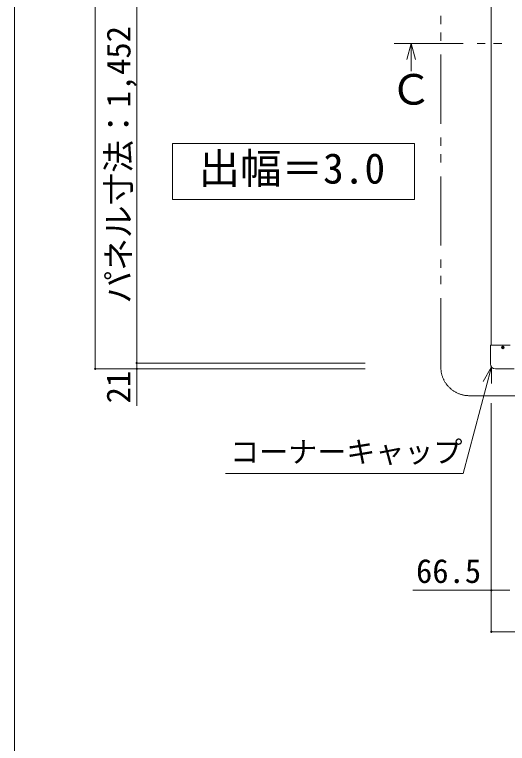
# Model space of a CAD drawing. Units: millimetres, scale not verified. Extents: x -10000 to 10000, y -6925 to 6925.
# Drawn here: x -10000 to -8218, y -821 to 1812 of the extents above; entities that cross this region are included whole.
import ezdxf
from ezdxf.enums import TextEntityAlignment as Align

# ---------------------------------------------------------------- set-up
doc = ezdxf.new("R2010")
doc.units = ezdxf.units.MM
doc.header["$LTSCALE"] = 50
doc.linetypes.add('CHAIN1', pattern=[8, 5, -1, 1, -1])
doc.linetypes.add('DOUBLE_CHAIN1', pattern=[8.8, 5, -1, 0.6, -0.6, 0.6, -1])
for name, color, linetype, lineweight in [('0-0_8図面枠', 5, 'Continuous', 9), ('0-E_1-1', 5, 'Continuous', 9), ('0-F_1-6', 2, 'Continuous', 9), ('1-1_1-8', 4, 'Continuous', 9), ('1-2_1-7', 7, 'Continuous', 9)]:
    doc.layers.add(name, color=color, linetype=linetype, lineweight=lineweight)
doc.styles.add('ＭＳ ゴシック', font='')
doc.styles.get('ＭＳ ゴシック').set_extended_font_data('MS Gothic')

msp = doc.modelspace()

# ---------------------------------------------------------------- linework, layer by layer
at = {"layer": '0-0_8図面枠'}
msp.add_lwpolyline([(-10000.44, -6924.9), (9999.56, -6924.9), (9999.56, 6925.1), (-10000.44, 6925.1)], close=True, dxfattribs=at)
at = {"layer": '0-E_1-1', "color": 3}
msp.add_line((-8276.56, -418), (-6118.56, -418), dxfattribs=at)
at = {"layer": '0-F_1-6', "color": 5}
for p, q in [((-8276.56, 3511.75), (-8276.56, 618)), ((-8208.56, 618), (-8279.56, 618)), ((-8279.56, 550), (-8279.56, 618)), ((-8261.56, 532), (-8193.56, 532))]:
    msp.add_line(p, q, dxfattribs=at)
at = {"layer": '0-F_1-6', "color": 3, "linetype": 'CHAIN1'}
for p, q in [((-8229.87, 609.5), (-8240.25, 609.5)), ((-8235.06, 604.26), (-8235.06, 614.73))]:
    msp.add_line(p, q, dxfattribs=at)
at = {"layer": '0-F_1-6'}
for p, q in [((-8235.56, 610), (-8237.21, 610)), ((-8235.56, 611.65), (-8235.56, 610)), ((-8234.56, 611.65), (-8235.56, 611.65)), ((-8235.56, 609), (-8235.56, 607.35)), ((-8234.56, 607.35), (-8235.56, 607.35)), ((-8234.56, 610), (-8234.56, 611.65)), ((-8234.56, 610), (-8232.91, 610)), ((-8232.91, 609), (-8234.56, 609)), ((-8234.56, 607.35), (-8234.56, 609)), ((-8232.91, 609), (-8232.91, 610))]:
    msp.add_line(p, q, dxfattribs=at)
msp.add_lwpolyline([(-8235.56, 609), (-8237.21, 609), (-8237.21, 610)], dxfattribs=at)
msp.add_circle((-8235.06, 609.5), 4.7, dxfattribs=at)
at = {"layer": '0-F_1-6', "color": 5}
msp.add_arc((-8261.56, 550), 18, 180, 270, dxfattribs=at)
at = {"layer": '1-1_1-8', "color": 3, "linetype": 'DOUBLE_CHAIN1'}
for p, q in [((-8458.9, 537.5), (-8458.9, 3529.5)), ((-8628.19, 1707.62), (-5963.67, 1707.62)), ((-8356.4, 435), (-7882.16, 435))]:
    msp.add_line(p, q, dxfattribs=at)
at = {"layer": '1-1_1-8', "color": 7}
for p, q in [((-8566.07, 1707.62), (-8581.6, 1649.66)), ((-8566.07, 1707.62), (-8566.07, 1607.62)), ((-8566.07, 1707.62), (-8550.54, 1649.66)), ((-9429.15, 1345.59), (-8554.15, 1345.59)), ((-9429.15, 1345.59), (-9429.15, 1143.45))]:
    msp.add_line(p, q, dxfattribs=at)
at = {"layer": '1-1_1-8', "color": 3}
for p, q in [((-8275.61, 538.74), (-8378.71, 153.96)), ((-8275.61, 538.74), (-8305.61, 486.78)), ((-8275.61, 538.74), (-8275.61, 478.74)), ((-9238.15, 153.96), (-8378.71, 153.96))]:
    msp.add_line(p, q, dxfattribs=at)
at = {"layer": '1-1_1-8', "color": 7}
msp.add_lwpolyline([(-8554.15, 1345.59), (-8554.15, 1143.45), (-9429.15, 1143.45)], dxfattribs=at)
at = {"layer": '1-1_1-8', "color": 3, "linetype": 'DOUBLE_CHAIN1'}
msp.add_arc((-8356.4, 537.5), 102.5, 180, 270, dxfattribs=at)
at = {"layer": '1-2_1-7', "color": 3}
for p, q in [((-9708.68, 3532), (-9708.68, 532.04)), ((-9558.68, 2005), (-9558.68, 553.04)), ((-9558.68, 553.04), (-8732.23, 553.04)), ((-9558.68, 553.04), (-9558.68, 532.04)), ((-9558.68, 532.04), (-8732.23, 532.04)), ((-9558.68, 532.04), (-9558.68, 398.57)), ((-8276.56, -418), (-8276.56, 408.39)), ((-8276.56, -268), (-8276.56, 408.39)), ((-8276.56, -268), (-8560.41, -268)), ((-8210.06, -268), (-8276.56, -268))]:
    msp.add_line(p, q, dxfattribs=at)
msp.add_lwpolyline([(-9708.68, 532.04), (-9706.92, 532.04), (-8732.23, 532.04)], dxfattribs=at)
at = {"layer": '1-2_1-7'}
for points in [[(-9562.61, 553.79), (-9562.68, 553.04), (-9562.67, 553.29)], [(-9562.61, 553.79), (-9558.68, 553.04), (-9562.68, 553.04)], [(-9558.68, 553.04), (-9562.65, 552.54), (-9562.68, 553.04)], [(-9558.68, 553.04), (-9562.55, 552.04), (-9562.65, 552.54)], [(-9562.48, 554.27), (-9558.68, 553.04), (-9562.61, 553.79)], [(-9558.68, 553.04), (-9562.4, 551.57), (-9562.55, 552.04)], [(-9562.3, 554.74), (-9558.68, 553.04), (-9562.48, 554.27)], [(-9558.68, 553.04), (-9562.18, 551.11), (-9562.4, 551.57)], [(-9562.05, 555.18), (-9558.68, 553.04), (-9562.3, 554.74)], [(-9558.68, 553.04), (-9561.91, 550.69), (-9562.18, 551.11)], [(-9561.76, 555.59), (-9558.68, 553.04), (-9562.05, 555.18)], [(-9558.68, 553.04), (-9561.59, 550.3), (-9561.91, 550.69)], [(-9561.42, 555.95), (-9558.68, 553.04), (-9561.76, 555.59)], [(-9558.68, 553.04), (-9561.23, 549.96), (-9561.59, 550.3)], [(-9561.03, 556.27), (-9558.68, 553.04), (-9561.42, 555.95)], [(-9558.68, 553.04), (-9560.82, 549.66), (-9561.23, 549.96)], [(-9560.6, 556.54), (-9558.68, 553.04), (-9561.03, 556.27)], [(-9558.68, 553.04), (-9560.38, 549.42), (-9560.82, 549.66)], [(-9560.15, 556.76), (-9558.68, 553.04), (-9560.6, 556.54)], [(-9558.68, 553.04), (-9559.91, 549.23), (-9560.38, 549.42)], [(-9559.67, 556.91), (-9558.68, 553.04), (-9560.15, 556.76)], [(-9558.68, 553.04), (-9559.43, 549.11), (-9559.91, 549.23)], [(-9559.18, 557.01), (-9558.68, 553.04), (-9559.67, 556.91)], [(-9558.68, 553.04), (-9558.93, 549.05), (-9559.43, 549.11)], [(-9558.68, 557.04), (-9558.68, 553.04), (-9559.18, 557.01)], [(-9558.68, 553.04), (-9558.68, 549.04), (-9558.93, 549.05)], [(-9558.43, 557.03), (-9558.68, 553.04), (-9558.68, 557.04)], [(-9558.43, 557.03), (-9554.68, 553.04), (-9558.68, 553.04)], [(-9554.68, 553.04), (-9558.68, 549.04), (-9558.68, 553.04)], [(-9554.68, 553.04), (-9558.18, 549.07), (-9558.68, 549.04)], [(-9557.93, 556.97), (-9554.68, 553.04), (-9558.43, 557.03)], [(-9554.68, 553.04), (-9557.68, 549.16), (-9558.18, 549.07)], [(-9557.44, 556.84), (-9554.68, 553.04), (-9557.93, 556.97)], [(-9554.68, 553.04), (-9557.2, 549.32), (-9557.68, 549.16)], [(-9556.97, 556.66), (-9554.68, 553.04), (-9557.44, 556.84)], [(-9554.68, 553.04), (-9556.75, 549.53), (-9557.2, 549.32)], [(-9556.53, 556.42), (-9554.68, 553.04), (-9556.97, 556.66)], [(-9554.68, 553.04), (-9556.33, 549.8), (-9556.75, 549.53)], [(-9556.13, 556.12), (-9554.68, 553.04), (-9556.53, 556.42)], [(-9554.68, 553.04), (-9555.94, 550.12), (-9556.33, 549.8)], [(-9555.76, 555.78), (-9554.68, 553.04), (-9556.13, 556.12)], [(-9554.68, 553.04), (-9555.6, 550.49), (-9555.94, 550.12)], [(-9555.44, 555.39), (-9554.68, 553.04), (-9555.76, 555.78)], [(-9554.68, 553.04), (-9555.3, 550.9), (-9555.6, 550.49)], [(-9555.17, 554.97), (-9554.68, 553.04), (-9555.44, 555.39)], [(-9554.68, 553.04), (-9555.06, 551.34), (-9555.3, 550.9)], [(-9554.96, 554.51), (-9554.68, 553.04), (-9555.17, 554.97)], [(-9554.68, 553.04), (-9554.87, 551.8), (-9555.06, 551.34)], [(-9554.8, 554.03), (-9554.68, 553.04), (-9554.96, 554.51)], [(-9554.68, 553.04), (-9554.75, 552.29), (-9554.87, 551.8)], [(-9554.71, 553.54), (-9554.68, 553.04), (-9554.8, 554.03)], [(-9554.68, 553.04), (-9554.69, 552.79), (-9554.75, 552.29)], [(-9712.61, 532.79), (-9712.68, 532.04), (-9712.67, 532.29)], [(-9712.61, 532.79), (-9708.68, 532.04), (-9712.68, 532.04)], [(-9708.68, 532.04), (-9712.65, 531.54), (-9712.68, 532.04)], [(-9708.68, 532.04), (-9712.55, 531.04), (-9712.65, 531.54)], [(-9712.48, 533.27), (-9708.68, 532.04), (-9712.61, 532.79)], [(-9708.68, 532.04), (-9712.4, 530.57), (-9712.55, 531.04)], [(-9712.3, 533.74), (-9708.68, 532.04), (-9712.48, 533.27)], [(-9708.68, 532.04), (-9712.18, 530.11), (-9712.4, 530.57)], [(-9712.05, 534.18), (-9708.68, 532.04), (-9712.3, 533.74)], [(-9708.68, 532.04), (-9711.91, 529.69), (-9712.18, 530.11)], [(-9711.76, 534.59), (-9708.68, 532.04), (-9712.05, 534.18)], [(-9708.68, 532.04), (-9711.59, 529.3), (-9711.91, 529.69)], [(-9711.42, 534.95), (-9708.68, 532.04), (-9711.76, 534.59)], [(-9708.68, 532.04), (-9711.23, 528.96), (-9711.59, 529.3)], [(-9711.03, 535.27), (-9708.68, 532.04), (-9711.42, 534.95)], [(-9708.68, 532.04), (-9710.82, 528.66), (-9711.23, 528.96)], [(-9710.6, 535.54), (-9708.68, 532.04), (-9711.03, 535.27)], [(-9708.68, 532.04), (-9710.38, 528.42), (-9710.82, 528.66)], [(-9710.15, 535.76), (-9708.68, 532.04), (-9710.6, 535.54)], [(-9708.68, 532.04), (-9709.91, 528.23), (-9710.38, 528.42)], [(-9709.67, 535.91), (-9708.68, 532.04), (-9710.15, 535.76)], [(-9708.68, 532.04), (-9709.43, 528.11), (-9709.91, 528.23)], [(-9709.18, 536.01), (-9708.68, 532.04), (-9709.67, 535.91)], [(-9708.68, 532.04), (-9708.93, 528.05), (-9709.43, 528.11)], [(-9708.68, 536.04), (-9708.68, 532.04), (-9709.18, 536.01)], [(-9708.68, 532.04), (-9708.68, 528.04), (-9708.93, 528.05)], [(-9708.43, 536.03), (-9708.68, 532.04), (-9708.68, 536.04)], [(-9708.43, 536.03), (-9704.68, 532.04), (-9708.68, 532.04)], [(-9704.68, 532.04), (-9708.68, 528.04), (-9708.68, 532.04)], [(-9704.68, 532.04), (-9708.18, 528.07), (-9708.68, 528.04)], [(-9707.93, 535.97), (-9704.68, 532.04), (-9708.43, 536.03)], [(-9704.68, 532.04), (-9707.68, 528.16), (-9708.18, 528.07)], [(-9707.44, 535.84), (-9704.68, 532.04), (-9707.93, 535.97)], [(-9704.68, 532.04), (-9707.2, 528.32), (-9707.68, 528.16)], [(-9706.97, 535.66), (-9704.68, 532.04), (-9707.44, 535.84)], [(-9704.68, 532.04), (-9706.75, 528.53), (-9707.2, 528.32)], [(-9706.53, 535.42), (-9704.68, 532.04), (-9706.97, 535.66)], [(-9704.68, 532.04), (-9706.33, 528.8), (-9706.75, 528.53)], [(-9706.13, 535.12), (-9704.68, 532.04), (-9706.53, 535.42)], [(-9704.68, 532.04), (-9705.94, 529.12), (-9706.33, 528.8)], [(-9705.76, 534.78), (-9704.68, 532.04), (-9706.13, 535.12)], [(-9704.68, 532.04), (-9705.6, 529.49), (-9705.94, 529.12)], [(-9705.44, 534.39), (-9704.68, 532.04), (-9705.76, 534.78)], [(-9704.68, 532.04), (-9705.3, 529.9), (-9705.6, 529.49)], [(-9705.17, 533.97), (-9704.68, 532.04), (-9705.44, 534.39)], [(-9704.68, 532.04), (-9705.06, 530.34), (-9705.3, 529.9)], [(-9704.96, 533.51), (-9704.68, 532.04), (-9705.17, 533.97)], [(-9704.68, 532.04), (-9704.87, 530.8), (-9705.06, 530.34)], [(-9704.8, 533.03), (-9704.68, 532.04), (-9704.96, 533.51)], [(-9704.68, 532.04), (-9704.75, 531.29), (-9704.87, 530.8)], [(-9704.71, 532.54), (-9704.68, 532.04), (-9704.8, 533.03)], [(-9704.68, 532.04), (-9704.69, 531.79), (-9704.75, 531.29)], [(-9562.61, 532.79), (-9562.68, 532.04), (-9562.67, 532.29)], [(-9562.61, 532.79), (-9558.68, 532.04), (-9562.68, 532.04)], [(-9558.68, 532.04), (-9562.65, 531.54), (-9562.68, 532.04)], [(-9558.68, 532.04), (-9562.55, 531.04), (-9562.65, 531.54)], [(-9562.48, 533.27), (-9558.68, 532.04), (-9562.61, 532.79)], [(-9558.68, 532.04), (-9562.4, 530.57), (-9562.55, 531.04)], [(-9562.3, 533.74), (-9558.68, 532.04), (-9562.48, 533.27)], [(-9558.68, 532.04), (-9562.18, 530.11), (-9562.4, 530.57)], [(-9562.05, 534.18), (-9558.68, 532.04), (-9562.3, 533.74)], [(-9558.68, 532.04), (-9561.91, 529.69), (-9562.18, 530.11)], [(-9561.76, 534.59), (-9558.68, 532.04), (-9562.05, 534.18)], [(-9558.68, 532.04), (-9561.59, 529.3), (-9561.91, 529.69)], [(-9561.42, 534.95), (-9558.68, 532.04), (-9561.76, 534.59)], [(-9558.68, 532.04), (-9561.23, 528.96), (-9561.59, 529.3)], [(-9561.03, 535.27), (-9558.68, 532.04), (-9561.42, 534.95)], [(-9558.68, 532.04), (-9560.82, 528.66), (-9561.23, 528.96)], [(-9560.6, 535.54), (-9558.68, 532.04), (-9561.03, 535.27)], [(-9558.68, 532.04), (-9560.38, 528.42), (-9560.82, 528.66)], [(-9560.15, 535.76), (-9558.68, 532.04), (-9560.6, 535.54)], [(-9558.68, 532.04), (-9559.91, 528.23), (-9560.38, 528.42)], [(-9559.67, 535.91), (-9558.68, 532.04), (-9560.15, 535.76)], [(-9558.68, 532.04), (-9559.43, 528.11), (-9559.91, 528.23)], [(-9559.18, 536.01), (-9558.68, 532.04), (-9559.67, 535.91)], [(-9558.68, 532.04), (-9558.93, 528.05), (-9559.43, 528.11)], [(-9558.68, 536.04), (-9558.68, 532.04), (-9559.18, 536.01)], [(-9558.68, 532.04), (-9558.68, 528.04), (-9558.93, 528.05)], [(-9558.43, 536.03), (-9558.68, 532.04), (-9558.68, 536.04)], [(-9558.43, 536.03), (-9554.68, 532.04), (-9558.68, 532.04)], [(-9554.68, 532.04), (-9558.68, 528.04), (-9558.68, 532.04)], [(-9554.68, 532.04), (-9558.18, 528.07), (-9558.68, 528.04)], [(-9557.93, 535.97), (-9554.68, 532.04), (-9558.43, 536.03)], [(-9554.68, 532.04), (-9557.68, 528.16), (-9558.18, 528.07)], [(-9557.44, 535.84), (-9554.68, 532.04), (-9557.93, 535.97)], [(-9554.68, 532.04), (-9557.2, 528.32), (-9557.68, 528.16)], [(-9556.97, 535.66), (-9554.68, 532.04), (-9557.44, 535.84)], [(-9554.68, 532.04), (-9556.75, 528.53), (-9557.2, 528.32)], [(-9556.53, 535.42), (-9554.68, 532.04), (-9556.97, 535.66)], [(-9554.68, 532.04), (-9556.33, 528.8), (-9556.75, 528.53)], [(-9556.13, 535.12), (-9554.68, 532.04), (-9556.53, 535.42)], [(-9554.68, 532.04), (-9555.94, 529.12), (-9556.33, 528.8)], [(-9555.76, 534.78), (-9554.68, 532.04), (-9556.13, 535.12)], [(-9554.68, 532.04), (-9555.6, 529.49), (-9555.94, 529.12)], [(-9555.44, 534.39), (-9554.68, 532.04), (-9555.76, 534.78)], [(-9554.68, 532.04), (-9555.3, 529.9), (-9555.6, 529.49)], [(-9555.17, 533.97), (-9554.68, 532.04), (-9555.44, 534.39)], [(-9554.68, 532.04), (-9555.06, 530.34), (-9555.3, 529.9)], [(-9554.96, 533.51), (-9554.68, 532.04), (-9555.17, 533.97)], [(-9554.68, 532.04), (-9554.87, 530.8), (-9555.06, 530.34)], [(-9554.8, 533.03), (-9554.68, 532.04), (-9554.96, 533.51)], [(-9554.68, 532.04), (-9554.75, 531.29), (-9554.87, 530.8)], [(-9554.71, 532.54), (-9554.68, 532.04), (-9554.8, 533.03)], [(-9554.68, 532.04), (-9554.69, 531.79), (-9554.75, 531.29)], [(-8280.55, -267.75), (-8276.56, -268), (-8280.56, -268)], [(-8276.56, -268), (-8280.53, -268.51), (-8280.56, -268)], [(-8280.49, -267.26), (-8276.56, -268), (-8280.55, -267.75)], [(-8276.56, -268), (-8280.44, -269), (-8280.53, -268.51)], [(-8280.36, -266.77), (-8276.56, -268), (-8280.49, -267.26)], [(-8276.56, -268), (-8280.28, -269.48), (-8280.44, -269)], [(-8280.18, -266.3), (-8276.56, -268), (-8280.36, -266.77)], [(-8276.56, -268), (-8280.07, -269.93), (-8280.28, -269.48)], [(-8279.94, -265.86), (-8276.56, -268), (-8280.18, -266.3)], [(-8276.56, -268), (-8279.8, -270.36), (-8280.07, -269.93)], [(-8279.64, -265.46), (-8276.56, -268), (-8279.94, -265.86)], [(-8276.56, -268), (-8279.48, -270.74), (-8279.8, -270.36)], [(-8279.3, -265.09), (-8276.56, -268), (-8279.64, -265.46)], [(-8276.56, -268), (-8279.11, -271.09), (-8279.48, -270.74)], [(-8278.91, -264.77), (-8276.56, -268), (-8279.3, -265.09)], [(-8276.56, -268), (-8278.7, -271.38), (-8279.11, -271.09)], [(-8278.49, -264.5), (-8276.56, -268), (-8278.91, -264.77)], [(-8276.56, -268), (-8278.26, -271.62), (-8278.7, -271.38)], [(-8278.03, -264.29), (-8276.56, -268), (-8278.49, -264.5)], [(-8276.56, -268), (-8277.8, -271.81), (-8278.26, -271.62)], [(-8277.56, -264.13), (-8276.56, -268), (-8278.03, -264.29)], [(-8276.56, -268), (-8277.31, -271.93), (-8277.8, -271.81)], [(-8277.06, -264.04), (-8276.56, -268), (-8277.56, -264.13)], [(-8276.56, -268), (-8276.81, -272), (-8277.31, -271.93)], [(-8276.56, -264), (-8276.56, -268), (-8277.06, -264.04)], [(-8276.56, -268), (-8276.56, -272), (-8276.81, -272)], [(-8276.56, -264), (-8272.56, -268), (-8276.56, -268)], [(-8276.31, -264.01), (-8272.56, -268), (-8276.56, -264)], [(-8276.56, -268), (-8276.06, -271.97), (-8276.56, -272)], [(-8272.56, -268), (-8276.06, -271.97), (-8276.56, -268)], [(-8275.81, -264.08), (-8272.56, -268), (-8276.31, -264.01)], [(-8272.56, -268), (-8275.57, -271.88), (-8276.06, -271.97)], [(-8275.32, -264.2), (-8272.56, -268), (-8275.81, -264.08)], [(-8272.56, -268), (-8275.09, -271.72), (-8275.57, -271.88)], [(-8274.86, -264.39), (-8272.56, -268), (-8275.32, -264.2)], [(-8272.56, -268), (-8274.63, -271.51), (-8275.09, -271.72)], [(-8274.42, -264.63), (-8272.56, -268), (-8274.86, -264.39)], [(-8272.56, -268), (-8274.21, -271.24), (-8274.63, -271.51)], [(-8274.01, -264.92), (-8272.56, -268), (-8274.42, -264.63)], [(-8272.56, -268), (-8273.82, -270.92), (-8274.21, -271.24)], [(-8273.64, -265.27), (-8272.56, -268), (-8274.01, -264.92)], [(-8272.56, -268), (-8273.48, -270.55), (-8273.82, -270.92)], [(-8273.32, -265.65), (-8272.56, -268), (-8273.64, -265.27)], [(-8272.56, -268), (-8273.18, -270.15), (-8273.48, -270.55)], [(-8273.06, -266.08), (-8272.56, -268), (-8273.32, -265.65)], [(-8272.56, -268), (-8272.94, -269.71), (-8273.18, -270.15)], [(-8272.84, -266.53), (-8272.56, -268), (-8273.06, -266.08)], [(-8272.56, -268), (-8272.76, -269.24), (-8272.94, -269.71)], [(-8272.69, -267.01), (-8272.56, -268), (-8272.84, -266.53)], [(-8272.56, -268), (-8272.63, -268.75), (-8272.76, -269.24)], [(-8272.59, -267.5), (-8272.56, -268), (-8272.69, -267.01)], [(-8272.56, -268), (-8272.57, -268.26), (-8272.63, -268.75)], [(-8280.55, -417.75), (-8276.56, -418), (-8280.56, -418)], [(-8276.56, -418), (-8280.53, -418.51), (-8280.56, -418)], [(-8280.49, -417.26), (-8276.56, -418), (-8280.55, -417.75)], [(-8276.56, -418), (-8280.44, -419), (-8280.53, -418.51)], [(-8280.36, -416.77), (-8276.56, -418), (-8280.49, -417.26)], [(-8276.56, -418), (-8280.28, -419.48), (-8280.44, -419)], [(-8280.18, -416.3), (-8276.56, -418), (-8280.36, -416.77)], [(-8276.56, -418), (-8280.07, -419.93), (-8280.28, -419.48)], [(-8279.94, -415.86), (-8276.56, -418), (-8280.18, -416.3)], [(-8276.56, -418), (-8279.8, -420.36), (-8280.07, -419.93)], [(-8279.64, -415.46), (-8276.56, -418), (-8279.94, -415.86)], [(-8276.56, -418), (-8279.48, -420.74), (-8279.8, -420.36)], [(-8279.3, -415.09), (-8276.56, -418), (-8279.64, -415.46)], [(-8276.56, -418), (-8279.11, -421.09), (-8279.48, -420.74)], [(-8278.91, -414.77), (-8276.56, -418), (-8279.3, -415.09)], [(-8276.56, -418), (-8278.7, -421.38), (-8279.11, -421.09)], [(-8278.49, -414.5), (-8276.56, -418), (-8278.91, -414.77)], [(-8276.56, -418), (-8278.26, -421.62), (-8278.7, -421.38)], [(-8278.03, -414.29), (-8276.56, -418), (-8278.49, -414.5)], [(-8276.56, -418), (-8277.8, -421.81), (-8278.26, -421.62)], [(-8277.56, -414.13), (-8276.56, -418), (-8278.03, -414.29)], [(-8276.56, -418), (-8277.31, -421.93), (-8277.8, -421.81)], [(-8277.06, -414.04), (-8276.56, -418), (-8277.56, -414.13)], [(-8276.56, -418), (-8276.81, -422), (-8277.31, -421.93)], [(-8276.56, -414), (-8276.56, -418), (-8277.06, -414.04)], [(-8276.56, -418), (-8276.56, -422), (-8276.81, -422)], [(-8276.56, -414), (-8272.56, -418), (-8276.56, -418)], [(-8276.31, -414.01), (-8272.56, -418), (-8276.56, -414)], [(-8276.56, -418), (-8276.06, -421.97), (-8276.56, -422)], [(-8272.56, -418), (-8276.06, -421.97), (-8276.56, -418)], [(-8275.81, -414.08), (-8272.56, -418), (-8276.31, -414.01)], [(-8272.56, -418), (-8275.57, -421.88), (-8276.06, -421.97)], [(-8275.32, -414.2), (-8272.56, -418), (-8275.81, -414.08)], [(-8272.56, -418), (-8275.09, -421.72), (-8275.57, -421.88)], [(-8274.86, -414.39), (-8272.56, -418), (-8275.32, -414.2)], [(-8272.56, -418), (-8274.63, -421.51), (-8275.09, -421.72)], [(-8274.42, -414.63), (-8272.56, -418), (-8274.86, -414.39)], [(-8272.56, -418), (-8274.21, -421.24), (-8274.63, -421.51)], [(-8274.01, -414.92), (-8272.56, -418), (-8274.42, -414.63)], [(-8272.56, -418), (-8273.82, -420.92), (-8274.21, -421.24)], [(-8273.64, -415.27), (-8272.56, -418), (-8274.01, -414.92)], [(-8272.56, -418), (-8273.48, -420.55), (-8273.82, -420.92)], [(-8273.32, -415.65), (-8272.56, -418), (-8273.64, -415.27)], [(-8272.56, -418), (-8273.18, -420.15), (-8273.48, -420.55)], [(-8273.06, -416.08), (-8272.56, -418), (-8273.32, -415.65)], [(-8272.56, -418), (-8272.94, -419.71), (-8273.18, -420.15)], [(-8272.84, -416.53), (-8272.56, -418), (-8273.06, -416.08)], [(-8272.56, -418), (-8272.76, -419.24), (-8272.94, -419.71)], [(-8272.69, -417.01), (-8272.56, -418), (-8272.84, -416.53)], [(-8272.56, -418), (-8272.63, -418.75), (-8272.76, -419.24)], [(-8272.59, -417.5), (-8272.56, -418), (-8272.69, -417.01)], [(-8272.56, -418), (-8272.57, -418.26), (-8272.63, -418.75)]]:
    msp.add_solid(points, dxfattribs=at)

# ---------------------------------------------------------------- texts
at = {"layer": '1-1_1-8', "style": 'ＭＳ ゴシック'}
for s, height, p in [('Ｃ', 110.7, (-8642.52, 1453.29)), ('出幅＝3.0', 110, (-9334.99, 1168.26)), ('コーナーキャップ', 76.98, (-9221.04, 170.43))]:
    msp.add_text(s, height=height, dxfattribs=at).set_placement(p, align=Align.BOTTOM_LEFT)
at = {"layer": '1-2_1-7', "color": 4, "style": 'ＭＳ ゴシック'}
for s, p in [('パネル寸法：1,452', (-9555.3, 768.34)), ('21', (-9555.68, 407.16))]:
    msp.add_text(s, height=86.51, rotation=90, dxfattribs=at).set_placement(p, align=Align.BOTTOM_LEFT)
msp.add_text('66.5', height=86.51, dxfattribs=at).set_placement((-8548.68, -267.52), align=Align.BOTTOM_LEFT)

doc.saveas('drawing.dxf')
